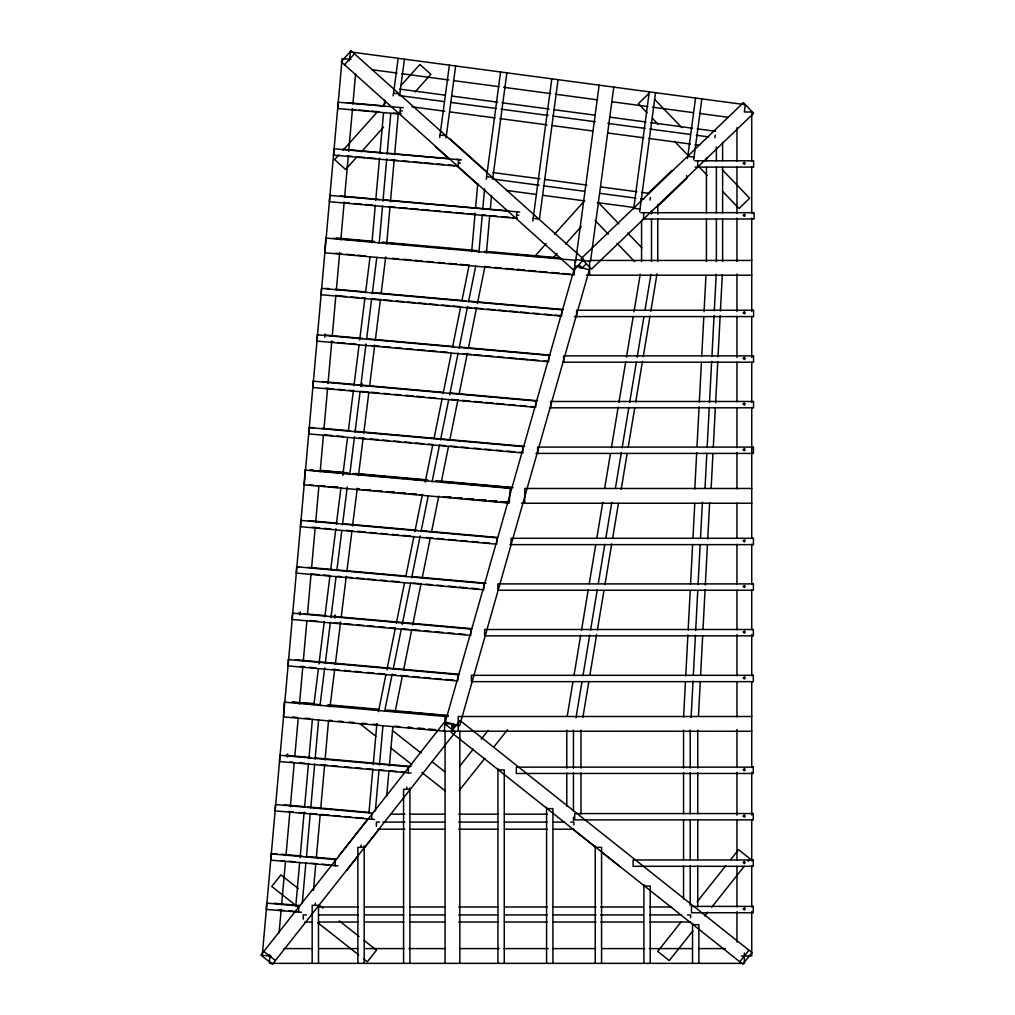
<?xml version="1.0" encoding="UTF-8"?>
<svg xmlns="http://www.w3.org/2000/svg" width="1015" height="1015" viewBox="0 0 1015 1015"><rect width="100%" height="100%" fill="white"/><g stroke="black" fill="none" stroke-linecap="round" stroke-linejoin="round"><path stroke-width="1.5" d="M550.663 407.802L550.663 401.471L753.549 401.471L753.549 407.802L550.384 407.802M643.637 219.05L643.637 212.719M751.747 407.408L751.734 538.293M751.747 402.257L751.747 401.471M752.851 213.467L752.851 212.668M276.752 853.831L271.043 853.831L270.739 860.149L337.944 865.884M298.524 912.295L298.829 905.989L266.653 903.122L266.349 909.44L301.379 912.295M335.09 865.884L335.394 859.565L271.043 853.831M371.655 819.46L371.959 813.142L275.433 804.552L275.128 810.871L374.51 819.46M408.22 773.049L408.525 766.731L279.823 755.261L279.518 761.58L411.075 773.049M444.38 731.206L445.09 716.463L284.213 702.139L283.502 716.869L444.38 731.206L751.734 731.269M451.726 726.778L451.878 723.835L444.735 723.835M694.78 489.09L696.683 452.677M697.013 446.334L699.094 406.749M699.335 402.003L701.416 362.406M701.746 356.075L703.814 316.49M704.067 311.732L705.971 275.319M683.59 717.161L685.417 682.321M685.747 675.99L687.904 634.819M688.145 630.074L690.225 590.476M690.555 584.145L692.623 544.56M692.953 538.216L694.78 503.389M691.114 717.554L693.029 681.141M693.359 674.797L695.427 635.212M695.681 630.467L697.749 590.87M698.079 584.538L700.147 544.953M700.49 538.622L702.393 502.197M705.019 488.037L706.846 453.21M707.176 446.866L709.257 407.281M709.498 402.536L711.655 361.353M711.908 356.608L714.065 315.437M714.306 310.692L716.209 274.266M698.447 716.349L700.274 681.509M700.604 675.178L702.672 635.593M703.002 629.262L705.082 589.664M705.323 584.919L707.404 545.334M707.734 538.99L709.637 502.577M711.134 488.367L712.961 453.527M713.291 447.184L715.359 407.599M715.613 402.853L717.77 361.683M718.011 356.925L720.168 315.754M720.422 311.009L722.325 274.583M296.659 566.789L296.304 573.094L483.724 589.791L484.066 583.473L296.659 566.789L299.26 566.789M309.08 427.581L308.7 433.9L522.649 452.956L523.029 446.638L309.08 427.581L313.876 427.581M400.43 107.768L400.011 114.086L337.678 108.529L338.097 102.223L403.298 107.768M458.602 159.913L458.196 166.219L333.529 155.117L333.948 148.812L461.482 159.913M516.787 212.059L516.369 218.365L329.38 201.719L329.799 195.4L519.655 212.059M287.334 757.05L287.626 753.904M299.996 614.976L300.275 611.817M324.737 337.12L325.016 333.96M279.087 932.95L281.193 909.262M281.624 904.53L285.418 861.9M285.976 855.594L289.909 811.391M290.341 806.646L294.274 762.443M294.832 756.137L298.207 718.239M299.476 704.029L302.851 666.144M303.269 661.412L306.923 620.355M307.494 614.05L311.009 574.579M311.567 568.26L315.221 527.216M315.64 522.484L318.875 486.172M320.144 471.962L323.379 435.651M323.937 429.332L327.591 388.288M328.01 383.556L331.816 340.926M332.235 336.193L335.889 295.149M336.308 290.404L339.682 252.519M340.812 239.883L344.186 201.998M344.605 197.265L348.259 156.221M348.678 151.476L352.484 108.859M352.903 104.114L355.567 74.12M295.758 906.268L299.679 862.281M300.097 857.573L304.145 812.013M304.576 807.306L308.484 763.318M308.903 758.598L312.404 719.331M302.242 903.68L305.883 862.839M306.441 856.546L310.209 814.131M310.78 807.851L314.688 763.864M315.107 759.157L318.608 719.876M313.432 890.421L315.805 863.714M316.363 857.434L320.144 815.02M320.702 808.739L324.622 764.752M325.041 760.032L328.53 720.764M371.959 242.775L375.309 205.157M375.728 200.45L379.496 158.124M379.915 153.417L383.556 112.652M384.114 106.385L384.672 100.117M379.204 243.422L382.553 205.804M382.972 201.097L386.74 158.771M387.159 154.064L390.788 113.299M386.677 244.095L390.026 206.464M390.445 201.757L394.213 159.431M394.632 154.724L398.4 112.399M368.889 813.408L372.822 769.243M373.241 764.523L376.895 723.517M375.372 810.807L379.026 769.801M379.445 765.069L382.959 725.649M386.702 795.912L388.948 770.69M389.379 765.957L392.881 726.524M471.683 251.733L475.134 212.972M475.553 208.316L477.761 183.512M478.928 252.38L482.239 215.167M482.785 208.963L484.586 188.803M486.401 253.04L489.712 215.827M490.27 209.623L491.514 195.667M313.889 704.892L318.393 668.72M318.976 664L324.267 621.523M324.851 616.803L329.951 575.898M330.738 569.605L335.825 528.714M336.409 523.994L340.926 487.809M342.829 475.274L347.536 437.516M348.323 431.223L353.41 390.318M353.994 385.599L359.094 344.707M359.678 339.987L364.969 297.509M365.552 292.789L370.056 256.605M319.991 705.653L324.698 667.908M325.282 663.188L330.382 622.284M330.966 617.564L336.067 576.66M336.84 570.367L341.738 531.048M342.524 524.755L347.232 486.997M349.769 474.538L354.463 436.78M355.06 432.06L360.147 391.156M360.731 386.436L366.022 343.971M366.605 339.251L371.706 298.347M372.289 293.627L376.793 257.442M361.721 386.563L362.114 383.416M334.874 618.046L335.267 614.9M358.473 475.616L363.167 437.858M363.763 433.139L368.851 392.247M369.638 385.954L374.725 345.049M375.322 340.329L380.409 299.438M381.196 293.145L385.7 256.96M330.015 706.909L334.722 669.151M335.305 664.432L340.596 621.954M341.192 617.234L346.28 576.342M346.864 571.623L351.964 530.718M352.548 525.998L357.255 488.24M349.287 60.722L350.467 51.943L745.327 104.685L744.35 112.005L751.734 112.005L751.734 161.093M393.16 95.879L398.184 58.312M404.452 59.149L399.796 94.027L393.528 93.19M439.711 137.583L449.379 65.15M446.042 138.015L455.659 65.988M486.248 179.3L500.585 71.989M506.866 72.826L492.884 177.447L486.616 176.61M532.799 221.016L551.792 78.827M558.06 79.665L539.434 219.164L533.154 218.327M575.467 262.517L599.154 85.159M613.796 87.112L590.502 261.477L575.86 259.523M633.639 208.95L649.283 91.858M639.653 211.754L655.55 92.695M650.057 200.044L650.399 197.481M687.472 158.581L695.567 98.036M693.702 159.812L701.834 98.874M714.915 137.723L715.258 135.16M604.686 488.253L610.396 453.895M611.436 447.653L618.186 407.04M618.96 402.359L625.709 361.746M626.483 357.064L633.233 316.452M634.007 311.77L640.237 274.278M567.207 716.349L572.917 681.991M573.957 675.749L580.707 635.136M581.481 630.455L588.231 589.842M589.271 583.6L595.754 544.548M596.795 538.305L602.758 502.387M575.987 717.808L581.95 681.89M582.991 675.647L589.74 635.035M590.514 630.353L597.264 589.74M598.304 583.498L604.788 544.446M605.828 538.204L611.791 502.273M615.382 488.431L621.358 452.512M622.132 447.818L628.881 407.218M629.655 402.524L636.405 361.924M637.179 357.229L643.929 316.629M644.969 310.374L650.932 274.456M582.889 717.351L588.852 681.433M589.893 675.191L596.642 634.578M597.416 629.896L603.912 590.844M604.953 584.602L611.69 543.989M612.73 537.747L618.44 503.377M621.193 489.395L627.156 453.477M628.196 447.222L634.692 408.182M635.72 401.927L642.47 361.327M643.256 356.633L649.993 316.033M650.78 311.339L657.01 273.86M378.443 711.642L385.979 674.404M386.918 669.748L395.406 627.841M396.345 623.185L404.516 582.838M405.772 576.634L413.93 536.288M414.869 531.632L422.418 494.394M425.234 482.036L432.771 444.798M434.027 438.582L442.197 398.235M443.136 393.579L451.307 353.233M452.563 347.029L460.721 306.682L452.83 306.035M461.977 300.478L469.209 264.788M384.66 711.287L392.196 674.049M393.135 669.393L401.306 629.046M402.245 624.39L410.72 582.483M411.671 577.827L420.147 535.933M421.085 531.276L428.317 495.586M432.073 481.808L439.609 444.557M440.548 439.901L448.719 399.555M449.658 394.898L458.133 353.004M459.072 348.348L467.56 306.454M468.499 301.798L475.718 266.108M441.297 482.062L448.516 446.372M449.772 440.155L457.943 399.809M459.199 393.604L467.357 353.258M468.308 348.602L476.466 308.256M477.405 303.599L484.954 266.361M395.114 711.794L402.333 676.091M403.589 669.887L411.76 629.541M412.699 624.885L420.87 584.538M422.126 578.334L430.297 537.988M431.553 531.784L438.772 496.081M338.769 855.899L367.608 819.295M346.737 870.375L358.27 855.734M364.042 848.413L379.42 828.887M459.491 766.452L473.307 749.07M481.212 739.148L488.114 730.457M459.211 790.533L484.866 758.268M493.747 747.091L507.563 729.722M681.382 921.607L657.707 951.385L669.266 960.571L692.94 930.806M697.153 901.764L725.75 865.795M730.686 859.591L738.577 849.669L750.136 858.868L748.169 861.342M704.765 915.923L707.734 912.193M711.68 907.232L744.223 866.303M739.757 961.751L748.956 950.192M344.554 64.757L354.413 53.757M338.82 154.94L334.607 159.634L345.607 169.492L357.191 156.564M343.032 150.233L377.77 111.46M381.983 106.765L385.142 103.238M400.938 85.615L419.893 64.465L430.893 74.323L415.097 91.946M361.403 151.869L383.505 127.192M534.512 256.592L546.095 243.663M554.533 234.249L584.031 201.325M552.883 258.229L557.095 253.522M565.533 244.108L581.329 226.472M648.966 93.431L638.321 103.67L647.075 112.779M647.798 193.662L672.108 170.304M586.378 263.811L582.204 267.82L578.855 264.814M657.048 207.035L686.889 178.361L686.609 175.671M400.214 110.927L402.371 110.927M694.844 160.776L753.625 160.776L753.625 167.107L695.123 167.107M458.399 163.072L460.556 163.072M640.808 212.719L754.094 212.668L754.094 218.999L642.673 219.05M516.584 215.205L518.728 215.205M751.734 260.436L589.588 260.436L589.588 275.205M579.641 267.82L582.483 267.82M586.404 275.205L751.734 275.205M574.325 316.591L753.599 316.591L753.599 310.26L576.622 310.26L576.622 316.591M563.16 362.203L753.574 362.203L753.574 355.872L563.642 355.872L563.642 362.203M535.971 453.413L753.435 453.413L753.435 447.082L537.62 447.082L537.62 453.413M309.651 470.097L312.734 470.097M751.734 488.469L524.717 488.469L524.717 503.237M521.469 503.237L751.734 503.237M509.822 544.624L753.422 544.624L753.422 538.293L511.091 538.293L511.091 544.624M292.142 702.139L314.257 703.535M751.734 716.501L458.196 716.501L458.196 731.269M497.934 769.954L504.265 769.954L504.265 963.362M409.908 789.289L403.577 789.289L403.577 963.362M546.59 808.638L552.921 808.638L552.921 963.362M390.648 814.157L404.909 814.157M409.667 814.157L444.519 814.157M458.755 814.157L498.187 814.157M504.493 814.157L547.072 814.157M379.559 822.087L376.387 822.087L376.387 826.35M382.731 822.087L404.909 822.087M409.667 822.087L444.519 822.087M458.755 822.087L498.187 822.087M504.493 822.087L547.072 822.087M553.378 822.087L564.416 822.087M570.722 822.087L573.881 822.087L573.881 824.929M377.973 829.204L404.909 829.204M409.667 829.204L444.519 829.204M458.755 829.204L498.187 829.204M504.493 829.204L547.072 829.204M553.378 829.204L573.881 829.204M364.195 847.309L357.876 847.309L357.876 963.362M595.234 847.309L601.565 847.309L601.565 963.362M643.891 885.994L650.222 885.994L650.222 963.362M318.964 906.991L358.232 906.991M364.512 906.991L403.767 906.991M410.047 906.991L444.595 906.991M458.755 906.991L498.2 906.991M504.506 906.991L547.098 906.991M553.403 906.991L595.995 906.991M600.728 906.991L643.32 906.991M649.625 906.991L671.714 906.991M306.403 914.921L303.257 914.921L303.257 919.184M318.964 914.921L358.232 914.921M364.512 914.921L403.767 914.921M410.047 914.921L444.595 914.921M458.755 914.921L498.2 914.921M504.506 914.921L547.098 914.921M553.403 914.921L595.995 914.921M600.728 914.921L643.32 914.921M649.625 914.921L681.179 914.921M687.485 914.921L690.644 914.921L690.644 917.763M304.83 922.039L312.683 922.039M318.964 922.039L358.232 922.039M364.512 922.039L403.767 922.039M410.047 922.039L444.595 922.039M458.755 922.039L498.2 922.039M504.506 922.039L547.098 922.039M553.403 922.039L595.995 922.039M600.728 922.039L643.32 922.039M649.625 922.039L690.644 922.039M692.535 924.678L698.866 924.678L698.866 963.362M283.87 948.594L312.354 948.594M318.685 948.594L358.244 948.594M364.575 948.594L404.135 948.594M408.88 948.594L445.268 948.594M459.516 948.594L499.076 948.594M503.821 948.594L548.138 948.594M552.883 948.594L595.602 948.594M601.933 948.594L644.665 948.594M649.41 948.594L692.129 948.594M698.46 948.594L725.37 948.594M741.407 955.978L751.734 955.978L751.734 911.635M524.971 255.298L516.077 254.537L559.252 258.343M517.751 269.508L523.677 270.003M350.949 59.39L342.131 58.604L262.263 955.318L271.094 956.105M347.079 102.642L384.469 105.966M351.33 109.366L356.011 109.785M359.12 110.064L368.47 110.889M371.591 111.168L379.382 111.866M393.401 113.109L401.191 113.807M342.981 149.23L382.427 152.745M387.172 153.163L450.292 158.784M456.598 159.355L459.757 159.634M347.295 155.967L352.04 156.386M356.772 156.805L364.664 157.515M367.811 157.794L375.702 158.492M391.486 159.901L397.791 160.459M402.536 160.89L408.842 161.448M413.574 161.867L421.466 162.565M424.625 162.857L432.517 163.555M437.249 163.973L443.555 164.544M448.287 164.963L454.606 165.521M340.38 195.958L379.673 199.46M382.807 199.739L508.515 210.93M343.108 202.556L349.401 203.114M354.108 203.533L361.974 204.231M365.108 204.51L372.962 205.208M388.682 206.616L394.962 207.174M399.682 207.593L407.535 208.291M410.682 208.57L418.535 209.268M421.682 209.547L429.535 210.245M434.255 210.663L440.535 211.234M445.255 211.653L451.535 212.211M456.255 212.63L464.109 213.328M467.255 213.607L475.109 214.305M482.962 215.002L486.109 215.282M490.816 215.713L497.109 216.271M501.816 216.69L509.67 217.388M512.816 217.667L517.536 218.085M336.561 238.056L374.434 241.43M382.325 242.141L476.999 250.565M484.891 251.276L560.635 258.013M333.542 238.259L374.573 241.913M382.465 242.623L412.445 245.287M415.592 245.567L421.91 246.138M426.643 246.556L432.948 247.114M437.693 247.533L443.999 248.104M448.732 248.523L456.623 249.221M461.356 249.652L467.674 250.21M485.03 251.758L489.763 252.177M494.495 252.595L502.387 253.306M507.119 253.725L513.438 254.283M335.381 253.255L341.7 253.813M346.432 254.245L354.324 254.943M357.483 255.222L365.375 255.932M392.196 258.317L398.502 258.876M403.234 259.294L411.126 260.005M414.285 260.284L422.177 260.982M426.909 261.413L433.227 261.971M437.96 262.39L444.266 262.948M448.998 263.38L456.89 264.078M460.049 264.357L467.94 265.067M485.297 266.602L490.029 267.034M494.762 267.453L501.08 268.011M505.813 268.429L513.704 269.14M516.851 269.419L524.742 270.117M528.815 270.498L536.148 271.119M539.714 271.474L547.06 272.083M551.576 272.515L559.519 273.2M562.615 273.492L570.506 274.19M325.929 288.387L329.076 288.666M335.356 289.224L365.222 291.889M371.503 292.447L465.809 300.846M468.955 301.125L563.262 309.524M338.097 295.822L345.95 296.52M350.67 296.938L358.523 297.636M361.67 297.928L364.816 298.207M372.67 298.905L380.524 299.603M383.67 299.882L391.536 300.58M396.243 300.998L404.11 301.696M407.243 301.975L415.11 302.686M418.256 302.965L426.11 303.663M429.256 303.942L437.11 304.64M441.83 305.058L449.683 305.756M468.549 307.444L471.696 307.723M474.83 308.002L482.696 308.7M487.403 309.118L495.269 309.816M498.416 310.095L506.269 310.806M509.416 311.085L517.269 311.783M520.416 312.062L528.269 312.76M532.989 313.178L539.269 313.737M543.989 314.155L551.856 314.853M554.989 315.145L561.282 315.703M325.054 335.064L362.875 338.439M367.608 338.858L454.263 346.572M460.569 347.143L550.384 355.136M330.966 341.941L334.113 342.22M337.259 342.499L345.138 343.21M349.87 343.628L356.176 344.186M371.934 345.595L379.813 346.293M382.959 346.572L390.838 347.27M395.571 347.701L401.864 348.259M406.596 348.678L412.902 349.236M417.622 349.668L425.501 350.365M428.66 350.644L436.539 351.342M441.259 351.761L447.564 352.332M463.322 353.728L471.201 354.438M474.348 354.717L482.226 355.415M485.386 355.694L493.265 356.392M497.984 356.823L504.29 357.382M509.022 357.8L516.901 358.498M520.048 358.777L527.927 359.488M531.073 359.767L538.952 360.465M543.685 360.883L548.417 361.315M322.592 381.602L353.981 384.406M357.115 384.685L443.403 392.361M449.683 392.919L537.544 400.747M325.346 388.199L333.186 388.897M337.894 389.316L344.174 389.874M348.881 390.293L353.588 390.712M361.429 391.409L367.709 391.968M370.843 392.247L378.684 392.945M383.391 393.363L389.671 393.922M394.378 394.34L400.659 394.911M405.366 395.33L413.207 396.028M416.34 396.307L424.181 397.005M428.888 397.423L435.169 397.982M450.863 399.377L458.704 400.075M461.838 400.354L469.691 401.052M474.398 401.471L482.239 402.168M485.373 402.447L493.227 403.145M496.36 403.424L504.201 404.122M508.908 404.541L515.189 405.099M519.896 405.531L526.163 406.089M530.87 406.507L535.577 406.926M321.742 428.292L350.061 430.804M354.781 431.223L524.679 446.359M324.508 434.877L332.374 435.575M337.094 436.006L343.387 436.564M359.12 437.96L365.413 438.518M370.132 438.937L377.999 439.647M382.718 440.066L389.011 440.624M393.731 441.043L400.024 441.601M404.744 442.02L411.037 442.591M415.757 443.009L423.623 443.707M428.343 444.126L433.062 444.545M440.916 445.242L445.636 445.674M450.356 446.093L456.649 446.651M461.368 447.069L467.661 447.628M473.954 448.186L480.247 448.744M484.967 449.176L491.26 449.734M495.98 450.153L502.273 450.711M506.993 451.129L514.859 451.827M519.578 452.246L522.725 452.538M320.512 470.376L347.333 472.762M355.225 473.459L427.797 479.93M435.689 480.628L512.994 487.517M319.966 470.656L348.361 473.18M353.093 473.599L375.182 475.566M378.341 475.845L386.22 476.555M389.379 476.834L397.271 477.532M400.418 477.824L408.309 478.522M411.468 478.801L420.933 479.638M446.181 481.897L454.06 482.594M457.219 482.874L465.111 483.584M469.844 484.003L477.735 484.701M480.882 484.98L488.773 485.69M491.932 485.969L499.824 486.667M502.971 486.946L510.862 487.657M497.046 486.629L462.865 483.584L470.567 484.282M503.199 487.187L509.479 487.733M310.476 470.224L348.335 473.599M353.068 474.03L392.513 477.532M400.405 478.243L403.551 478.522M411.443 479.22L416.175 479.638M446.156 482.315L449.302 482.594M457.194 483.292L460.353 483.584M469.818 484.421L472.977 484.701M480.856 485.411L484.015 485.69M491.907 486.388L495.066 486.667M502.945 487.378L506.104 487.657M321.869 485.652L325.028 485.931M332.92 486.629L337.652 487.048M356.582 488.735L359.741 489.014M367.62 489.725L370.78 490.004M378.671 490.702L381.83 490.981M391.295 491.831L394.442 492.11M402.333 492.808L405.493 493.1M413.384 493.798L416.531 494.077M448.084 496.893L451.244 497.172M459.135 497.87L462.282 498.149M470.173 498.86L473.333 499.139M481.224 499.837L485.957 500.255M493.836 500.966L496.995 501.245M504.886 501.943L508.046 502.222M467.763 498.847L473.967 499.393M478.572 499.824L486.401 500.509M490.994 500.928L497.274 501.473M501.879 501.905L508.16 502.438M309.232 484.942L313.965 485.36M317.111 485.652L325.003 486.35M328.162 486.629L337.627 487.479M356.557 489.154L359.716 489.446M362.863 489.725L370.754 490.423M373.913 490.702L381.805 491.412M386.537 491.831L394.416 492.529M397.576 492.808L405.467 493.518M408.626 493.798L416.505 494.495M419.664 494.774L422.824 495.066M443.327 496.893L451.218 497.591M454.377 497.87L462.269 498.568M465.416 498.86L473.307 499.558M476.466 499.837L485.931 500.687M489.078 500.966L496.969 501.664M500.129 501.943L508.02 502.653M309.017 520.67L337.272 523.182M343.552 523.74L417.343 530.312M422.062 530.731L497.413 537.442M311.795 527.254L319.649 527.952M324.356 528.371L330.636 528.929M346.331 530.337L352.611 530.896M357.331 531.314L365.172 532.012M369.891 532.431L376.172 532.989M380.879 533.408L387.159 533.966M391.866 534.385L398.146 534.943M402.853 535.362L410.707 536.072M426.414 537.468L432.695 538.026M437.402 538.445L443.682 539.003M448.389 539.422L456.243 540.12M460.95 540.538L467.23 541.096M471.937 541.515L478.217 542.073M482.924 542.505L489.205 543.063M308.179 567.347L334.95 569.732M338.097 570.011L405.822 576.038M412.115 576.596L486.134 583.194M310.983 573.944L318.85 574.642M323.582 575.061L329.875 575.619M337.754 576.33L340.9 576.609M345.633 577.028L351.926 577.586M356.658 578.004L364.525 578.702M367.671 578.994L375.55 579.692M380.27 580.111L386.575 580.669M391.295 581.087L399.174 581.798M413.346 583.054L421.225 583.752M425.945 584.183L432.25 584.741M436.97 585.16L443.276 585.718M447.996 586.137L455.875 586.848M459.021 587.127L466.9 587.825M471.62 588.243L477.913 588.802M297.89 613.187L301.024 613.466M304.157 613.745L326.081 615.699M330.776 616.118L471.759 628.666M310.083 620.609L317.911 621.307M333.58 622.702L339.847 623.261M344.542 623.679L352.383 624.377M357.077 624.796L363.345 625.354M368.039 625.773L374.307 626.331M379.001 626.75L385.269 627.308M389.976 627.727L394.67 628.145M402.498 628.843L408.766 629.402M413.46 629.82L419.728 630.378M424.435 630.797L430.703 631.355M435.397 631.774L443.225 632.472M447.932 632.891L454.187 633.449M458.894 633.868L465.162 634.426M295.479 659.725L391.333 668.263M394.48 668.542L458.907 674.277M299.869 666.462L304.589 666.88M309.296 667.299L315.589 667.857M332.869 669.393L339.162 669.963M343.869 670.382L350.162 670.94M354.869 671.359L361.162 671.917M367.443 672.476L373.736 673.034M378.443 673.452L384.736 674.011M392.589 674.721L395.736 675M400.443 675.419L408.309 676.117M413.016 676.536L419.309 677.094M424.016 677.513L430.309 678.071M435.016 678.489L441.309 679.06M446.016 679.479L453.883 680.177M328.454 704.803L378.925 709.295M386.804 710.005L448.326 715.486M427.531 714.091L407.421 712.289L437.325 715.118M432.174 714.497L438.366 715.055M442.997 715.461L447.64 715.88M292.219 702.202L320.613 704.727M326.919 705.285L336.384 706.135M341.116 706.554L345.849 706.973M352.154 707.544L356.887 707.962M363.205 708.521L367.938 708.939M375.816 709.65L378.976 709.929M397.893 711.616L402.625 712.035M408.944 712.593L413.676 713.012M443.352 715.829L448.376 716.108M292.485 717.047L297.217 717.478M305.109 718.176L309.841 718.595M328.771 720.282L331.918 720.561M338.236 721.119L342.969 721.551M349.274 722.109L354.007 722.528M361.886 723.238L366.618 723.657M372.936 724.215L377.656 724.634M395.013 726.182L399.745 726.6M407.624 727.311L412.356 727.73M418.675 728.288L424.422 728.63M429.713 729.277L435.257 729.595M417.038 728.313L423.217 728.859M427.861 729.277L435.6 729.963M285.532 755.261L310.641 757.507M315.361 757.926L411.1 766.452M289.935 761.999L293.081 762.278M299.349 762.836L305.629 763.394M321.324 764.803L327.604 765.361M332.311 765.779L338.591 766.338M344.872 766.896L351.152 767.454M355.859 767.873L362.139 768.431M366.846 768.85L373.127 769.408M379.407 769.966L384.114 770.385M390.394 770.943L396.662 771.514M401.369 771.933L404.516 772.212M284.263 804.832L304.5 806.633M307.608 806.912L369.891 812.457M288.628 811.556L293.297 811.975M299.526 812.533L305.756 813.091M310.425 813.497L316.642 814.055M321.324 814.474L329.101 815.159M333.77 815.578L340 816.136M344.669 816.555L350.898 817.1M355.567 817.519L363.357 818.217M281.459 854.249L301.874 856.076M306.581 856.495L336.396 859.147M281.155 860.568L284.302 860.847M289.009 861.266L295.289 861.824M310.983 863.232L317.264 863.79M321.971 864.209L329.812 864.907M273.898 903.261L299.945 905.57M278.186 909.986L284.314 910.531M288.92 910.937L296.57 911.622M408.652 727.311L411.443 727.641M372.01 69.718L397.081 73.067M401.788 73.689L448.795 79.969M453.489 80.604L498.936 86.668M503.63 87.303L550.638 93.583M555.345 94.205L597.645 99.863M611.753 101.741L647.798 106.562M652.493 107.184L693.232 112.627M699.5 113.464L727.704 117.233M399.834 89.117L445.395 95.194M451.675 96.032L497.223 102.122M501.943 102.756L549.064 109.049M553.771 109.671L594.612 115.126M610.231 117.22L645.921 121.99M650.577 122.612L692.484 128.207M697.14 128.829L715.765 131.316M398.984 95.524L444.532 101.602M450.812 102.439L496.373 108.529M501.08 109.151L548.202 115.456M552.921 116.078L595.323 121.749M607.82 123.411L645.071 128.385M649.727 129.019L690.086 134.399M696.29 135.236L708.711 136.885M411.862 106.816L444.849 111.231M449.556 111.853L495.117 117.943M499.824 118.565L546.945 124.87M551.653 125.492L592.494 130.948M608.112 133.041L643.815 137.799M648.471 138.421L690.378 144.029M695.034 144.65L699.69 145.272M687.789 156.285L694.057 157.122M440.066 134.893L446.346 135.744M492.909 172.537L539.891 178.818M544.598 179.439L586.886 185.085M600.956 186.963L636.862 191.759M641.543 192.393L649.346 193.434M492.059 178.945L539.041 185.225M543.736 185.846L584.462 191.289M600.093 193.37L635.999 198.166M640.693 198.8L643.815 199.219M506.46 190.452L536.212 194.423M542.479 195.261L584.767 200.907M597.277 202.581L634.743 207.58M633.728 208.227L640.008 209.065M392.488 730.546L421.022 753.029M432.2 761.834L444.608 771.603M359.767 723.568L375.893 736.281M390.788 748.017L411.887 764.625M421.821 772.453L445.395 791.028M298.283 888.569L280.901 874.879L271.754 886.476L297.826 907.017M319.382 905.19L323.1 908.12M339.238 920.833L359.107 936.49M364.068 940.398L376.489 950.18L367.341 961.776L363.624 958.845M317.695 922.66L358.65 954.925M263.824 951.41L275.42 960.545M452.449 723.885L455.494 726.296M572.853 829.179L594.828 846.65M602.149 852.473L620.457 867.026M449.886 138.763L486.921 171.954M435.27 146.604L449.15 159.05M457.257 166.308L478.09 184.984M654.434 99.127L681.801 127.611M722.312 169.759L749.679 198.242L739.034 208.481L722.604 191.391M652.544 118.476L658.024 124.173M674.442 141.263L688.678 156.069M699.614 167.462L707.277 175.443M598.101 202.251L618.934 223.922M627.701 233.044L641.949 247.876M595.133 220.471L608.289 234.161M617.057 243.283L634.591 261.527M751.734 167.107L751.734 213.34M751.734 218.098L751.734 311.516M751.734 316.274L751.734 357.432M751.734 362.19L751.734 401.775M751.734 544.281L751.734 583.904M751.734 590.197L751.734 629.782M751.734 634.54L751.734 675.711M751.734 681.649L751.734 767.543M751.734 772.301L751.734 815.045M751.734 819.803L751.734 860.974M751.734 865.719L751.734 906.89M744.35 953.022L744.35 963.362L269.622 963.362L269.622 954.493M736.966 127.738L736.966 161.093M736.966 167.107L736.966 213.34M736.966 218.098L736.966 261.515M736.966 274.088L736.966 311.516M736.966 316.274L736.966 357.432M736.966 362.19L736.966 401.775M736.966 407.802L736.966 447.691M736.966 452.449L736.966 488.862M736.966 503.11L736.966 538.293M736.966 544.281L736.966 583.904M736.966 590.197L736.966 629.782M736.966 634.54L736.966 675.711M736.966 681.649L736.966 716.882M736.966 729.544L736.966 767.543M736.966 772.301L736.966 815.045M736.966 819.803L736.966 859.971M736.966 866.303L736.966 906.89M736.966 911.635L736.966 942.072M722.617 142.252L722.617 161.081M722.617 167.361L722.617 212.884M722.617 219.164L722.617 261.54M716.374 146.959L716.374 161.081M716.374 167.361L716.374 212.884M716.374 219.164L716.374 261.54M706.427 157.947L706.427 161.081M706.427 167.361L706.427 212.884M706.427 219.164L706.427 261.54M697.749 730.191L697.749 768.076M697.749 772.808L697.749 813.84M697.749 820.158L697.749 859.616M697.749 865.922L697.749 906.953M697.686 160.776L697.686 167.107M692.535 923.244L692.535 963.362M690.213 730.191L690.213 768.076M690.213 772.808L690.213 813.84M690.213 820.158L690.213 859.616M690.213 865.922L690.213 905.38M683.539 730.191L683.539 768.076M683.539 772.808L683.539 813.84M683.539 820.158L683.539 859.616M683.539 865.922L683.539 899.062M657.758 204.586L657.758 214.076M657.758 218.809L657.758 261.502M651.516 210.904L651.516 214.076M651.516 218.809L651.516 261.502M643.891 884.623L643.891 963.362M641.569 220.395L641.569 261.502M595.234 845.914L595.234 963.362M580.986 730.216L580.986 768.203M580.986 772.948L580.986 814.106M573.45 730.216L573.45 768.203M573.45 772.948L573.45 810.934M573.45 817.265L573.45 820.437M566.776 730.216L566.776 768.203M566.776 772.948L566.776 806.189M546.59 807.255L546.59 963.362M497.934 768.583L497.934 963.362M459.833 731.269L459.833 963.362M453.439 723.885L453.439 726.841M452.449 725.598L452.449 731.269M445.065 731.269L445.065 963.362M409.908 787.919L409.908 963.362M406.736 787.031L406.736 789.289M364.195 845.914L364.195 963.362M361.036 845.051L361.036 847.309M318.494 963.362L318.494 905.342L312.163 905.342L312.163 963.362M315.335 903.071L315.335 905.342M743.297 163.326C745.518 166.942 745.682 159.837 743.297 163.326M743.297 215.256C745.276 218.923 746.063 211.767 743.31 215.193M743.297 312.81C745.632 316.35 745.632 309.321 743.31 312.734M743.297 358.409C745.53 362.025 745.721 354.857 743.297 358.409M743.297 404.021C745.632 407.662 745.429 400.443 743.297 404.021M743.234 449.62C745.111 453.337 746 446.245 743.234 449.543M743.297 540.83C745.556 544.395 745.746 537.316 743.31 540.767M743.297 586.442C745.264 590.159 745.936 582.965 743.297 586.442M743.297 632.053C745.276 635.707 746.063 628.551 743.31 631.977M743.297 677.868C745.315 681.522 745.987 674.379 743.31 677.792M743.297 769.674C745.556 773.24 745.746 766.16 743.31 769.598M743.297 816.098C745.518 819.727 745.682 812.609 743.297 816.098M743.297 862.509C745.632 866.163 745.429 858.931 743.297 862.509M743.297 908.933C745.556 912.498 745.746 905.418 743.31 908.856M288.362 659.585L288.044 665.903L457.765 681.014L458.082 674.696L288.362 659.585M292.51 613.187L292.18 619.493L470.744 635.403L471.074 629.084L292.51 613.187M300.795 520.391L300.44 526.696L496.69 544.18L497.058 537.861L300.795 520.391M305.033 470.097L304.17 484.827L509.264 503.085L510.139 488.355L305.033 470.097M313.229 381.183L312.836 387.502L535.628 407.345L536.022 401.026L313.229 381.183M317.365 334.785L316.972 341.103L548.607 361.733L549.001 355.415L317.365 334.785M321.514 288.387L321.095 294.705L561.574 316.122L561.98 309.803L321.514 288.387M325.802 238.056L324.838 252.786L574.16 274.989L575.124 260.271L325.802 238.056M575.099 265.803L445.344 721.868L459.554 725.903L589.309 269.85L575.099 265.803M443.733 723.023L260.906 955.115L272.502 964.25L455.329 732.158L443.733 723.023M460.087 720.523L450.888 732.081L742.802 964.174L751.988 952.616L460.087 720.523M351.05 50.75L341.192 61.75L573.919 270.32L583.777 259.32L351.05 50.75M743.411 102.667L581.265 258.482L591.504 269.14L753.65 113.312L743.411 102.667M753.384 583.904L497.845 583.904L497.845 590.235L753.384 590.235L753.384 583.904M753.346 629.503L484.612 629.503L484.612 635.834L753.346 635.834L753.346 629.503M753.308 675.318L471.404 675.318L471.404 681.649L753.308 681.649L753.308 675.318M753.257 767.137L516.331 767.137L516.331 773.468L753.257 773.468L753.257 767.137M753.257 813.561L574.718 813.561L574.718 819.879L753.257 819.879L753.257 813.561M753.257 859.971L633.094 859.971L633.094 866.303L753.257 866.303L753.257 859.971M753.244 906.395L691.469 906.395L691.469 912.726L753.244 912.726L753.244 906.395"/></g></svg>
